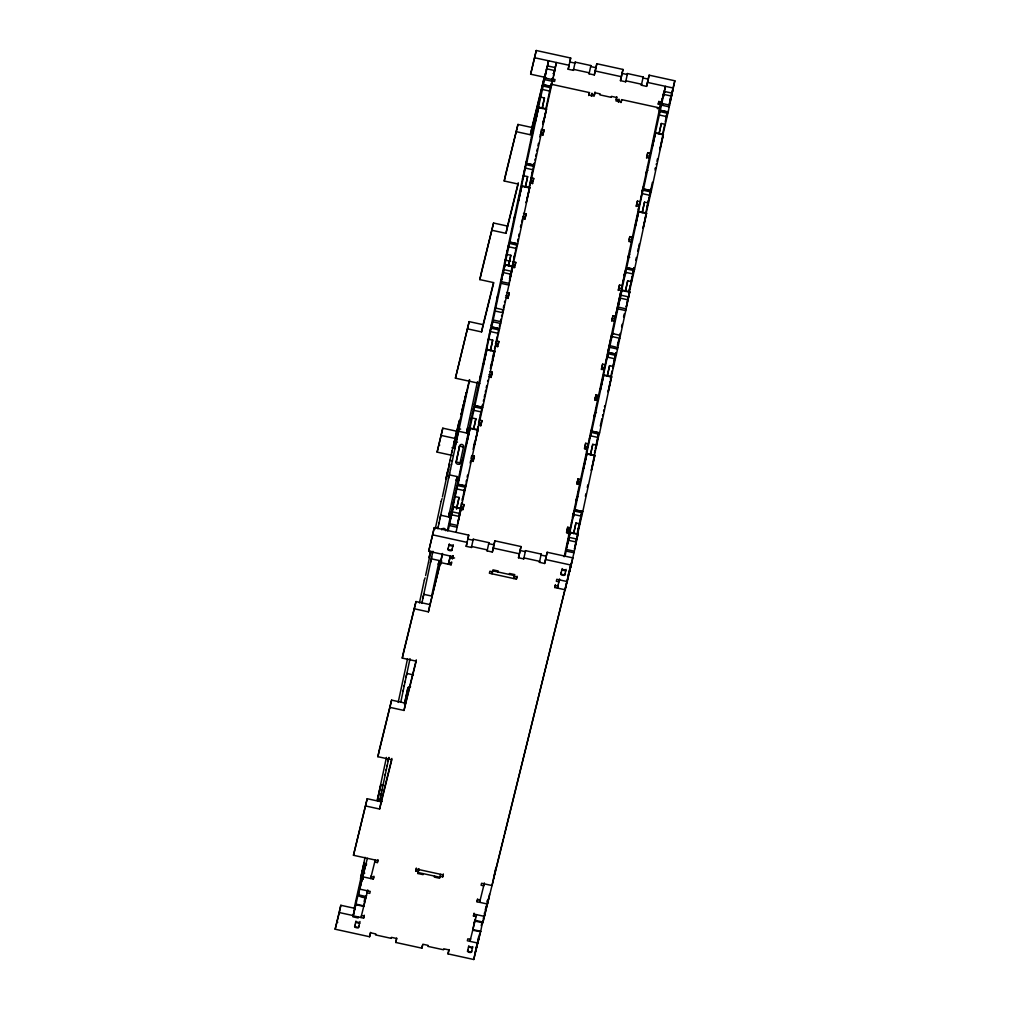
<?xml version="1.0" encoding="UTF-8"?>
<svg xmlns="http://www.w3.org/2000/svg" width="1010" height="1010" viewBox="0 0 1010 1010"><rect width="100%" height="100%" fill="white"/><g stroke="black" fill="none" stroke-linecap="round" stroke-linejoin="round"><path stroke-width="1.5" d="M359.977 921.486L358.55 927.533L357.691 927.849A2.323 0.884 12.1 0 1 355.255 927.319L354.914 925.311M449.311 543.86L447.922 549.44L451.836 550.298L453.238 544.718M467.781 949.968L468.11 951.988A2.323 0.884 12.1 0 0 470.546 952.506L471.417 952.19L472.756 946.597M354.22 908.419L355.735 901.072M451.495 515.037L449.324 525.351M459.348 516.741L457.164 527.068M495.632 308.656L492.855 321.622M501.364 281.752L509.217 283.356M503.472 310.36L500.708 323.326M544.908 78.022L552.748 79.626M568.781 538.747L566.471 549.478L574.311 551.233L576.622 540.451M610.015 345.622L612.578 333.805M618.739 304.692L612.615 333.628L620.456 335.345L628.637 297.079M620.254 336.305L617.842 347.554L610.015 345.698L609.724 347.15M626.074 308.896L618.246 307.091M664.327 91.62L660.351 110.254L668.191 111.971L671.675 94.624L671.158 97.048M669.617 105.154L661.79 103.361M449.627 523.736L457.467 525.452M493.17 320.006L501.01 321.723M566.496 549.276L566.181 550.892M363.815 864.674L364.105 863.272L366.668 864.03M364.749 873.132L362.135 872.564L362.312 871.92L355.785 900.895M364.067 863.462L360.62 878.233L363.247 878.776M574.299 551.296L574.034 552.609M617.842 347.554L616.441 354.156L608.601 352.44L609.687 347.326L617.527 349.043M380.631 785.995L380.896 784.644L377.399 799.731M491.264 366.1L494.723 351.291M509.394 281.272L512.853 266.438M644.91 219.107L645.592 215.786M661.79 140.049L660.149 148.154M363.373 871.542L363.751 868.802L356.012 904.089L363.84 905.919M591.355 470.117L593.223 461.33M593.324 460.434L593.981 457.265M610.242 381.224L608.07 391.956L611.593 376.831M628.371 296.372L626.856 303.959M363.335 871.731L363.36 870.898L362.666 874.231L363.247 871.491M662.005 139.039L662.699 135.694M457.947 428.998L469.473 379.634M363.865 905.768L365.822 896.362M491.352 365.62L499.533 328.793L491.681 327.076L491.163 328.237L499.016 329.904M472.819 929.73L474.801 920.173M478.677 936.661L478.336 938.303M480.634 931.561L482.868 920.842M483.298 918.759L483.74 916.676M363.297 871.92L358.31 894.809C358.083 896.413 367.198 899.923 366.453 895.138M501.793 279.492L501.074 283.166M457.795 522.688L457.606 523.609L461.103 508.623M577.026 536.638L574.463 549.188L577.96 534.164M610.507 379.975L616.39 354.333L608.55 352.616L608.045 353.727L600.23 390.201L603.74 375.114M405.49 668.532L407.484 658.886M449.033 464.789L452.164 450.548M355.924 904.531L352.932 916.815L358.159 917.964L358.398 916.979M449.223 465.029L449.463 463.792L445.978 478.803M501.743 278.583L509.81 242.236L517.663 243.953L509.595 280.288M508.926 284.883L512.903 266.249L505.063 264.532L501.528 279.656L505.013 264.734M526.425 201.508L526.159 202.795L529.669 187.772M480.608 931.725L472.718 930.235M487.628 900.061L487.338 901.475L487.577 900.503M618.612 304.124L626.68 267.776L634.52 269.493L628.775 294.453M652.258 146.652L651.98 148.015L655.503 132.929M335.156 929.213L340.837 905.288L354.788 908.331L353.235 915.59L339.284 912.548L335.156 929.213L369.584 936.737L370.569 932.798L375.796 933.934L375.543 934.919L391.236 938.353L391.476 937.368L396.715 938.505L395.731 942.456L421.877 948.163L422.862 944.224L428.088 945.373L427.836 946.357L443.529 949.779L443.769 948.794L449.008 949.943L448.023 953.882L473.74 959.5L480.558 931.94M452.77 455.535L437.115 452.114L442.797 428.177L456.735 431.232L454.891 439.716L456.192 440.006M339.284 912.548L340.837 905.288M437.115 452.114L442.797 428.177M374.76 862.01L377.374 862.578L377.866 860.608L353.462 855.281L367.211 798.721L381.161 801.763L391.88 758.447M479.826 383.51L455.422 378.169L469.17 321.622L483.108 324.665L493.461 282.838M353.462 855.281L367.211 798.721M455.422 378.169L469.17 321.622M365.658 805.98L379.608 809.035L391.804 759.735L377.854 756.692L379.406 749.42L391.615 700.132L405.553 703.175L416.272 659.858M467.617 328.881L481.555 331.924L493.764 282.636L479.813 279.593L481.366 272.321L493.562 223.033L507.512 226.076L518.231 182.759M377.854 756.692L391.615 700.132M479.813 279.593L493.562 223.033M390.062 707.391L404 710.447L416.196 661.146L402.258 658.103L403.811 650.831L416.006 601.543L429.957 604.586L442.569 554.338M492.009 230.293L505.959 233.335L518.155 184.047L504.217 181.005L505.77 173.733L517.966 124.445L531.904 127.487L544.731 75.447M402.258 658.103L416.006 601.543M504.217 181.005L517.966 124.445M449.993 558.025L452.606 558.606L453.086 556.636L428.682 551.296L434.3 527.599L468.728 535.123L466.203 546.334L471.43 547.471L471.683 546.486L487.363 549.92L487.123 550.904L492.35 552.041L494.875 540.842L521.021 546.549L518.496 557.76L523.723 558.909L523.975 557.911L539.656 561.345L539.416 562.33L544.642 563.479L547.167 552.268L572.897 557.886L568.819 574.311L568.163 574.172M545.892 77.53L530.641 74.197L536.26 50.5L570.688 58.024L568.163 69.236L573.39 70.372L573.63 69.387L589.322 72.821L589.082 73.806L594.309 74.942L596.834 63.731L622.981 69.45L620.456 80.661L625.682 81.797L625.922 80.813L641.615 84.247L641.375 85.231L646.602 86.368L649.127 75.169L674.844 80.787L670.337 101.619M428.682 551.296L434.3 527.599M530.641 74.197L536.26 50.5M365.077 857.339L360.532 878.586L363.145 879.167M377.349 799.92L386.439 757.399M398.18 702.442L405.338 669.239M419.428 602.995L424.301 580.22M429.099 557.735L430.399 551.662M435.272 528.886L441.105 501.553M445.915 479.068L447.935 469.814M362.135 872.564L363.777 864.888L366.39 865.456M381.565 794.466L378.952 793.885L380.581 786.222M425.614 575.523L430.879 551.069L430.702 551.712M442.43 496.857L449.147 465.37M456.646 431.459L451.647 452.972L452.139 451.003M457.505 442.216L454.879 441.648L453.793 447.077L457.669 430.298M459.386 420.375L456.608 431.762M362.3 877.463L359.775 889.128L370.241 891.413L369.748 893.395L367.135 892.815L367.754 889.911M463.249 404.757L461.179 414.441L461.671 412.471M371.162 876.554L373.776 877.122L373.283 879.091L362.792 876.806L364.863 867.11L364.37 869.08M362.83 876.806L364.383 869.547L361.327 881.869M379.634 801.006L388.951 757.412L387.954 761.351M400.793 702.013L410.035 658.646M421.852 603.349L432.911 551.258M437.81 528.76L469.587 379.987M379.608 809.035L381.161 801.763M481.555 331.924L483.108 324.665M355.962 921.082L354.624 926.675M404.417 704.172L407.863 688.025M456.002 462.731L459.613 445.852L463.426 447.266M404.644 703.175L407.876 688.037A2.007 1.856 13.9 0 1 410.578 686.75M460.106 462.858A2.007 1.856 13.9 0 1 457.757 464.247A2.007 1.856 13.9 0 1 456.179 461.999L459.638 445.852A2.007 1.856 13.9 0 1 461.987 444.463A2.007 1.856 13.9 0 1 463.552 446.71L459.79 464.145M404 710.447L405.553 703.175M505.959 233.335L507.512 226.076M358.84 926.17L358.55 927.533L354.611 926.536M371.226 875.746L370.632 878.511L375.215 860.028M414.453 608.803L428.404 611.858L429.957 604.586M448.528 516.931L457.151 476.569L449.311 474.864L448.339 478.803M466.469 432.974L477.427 381.692M516.413 131.704L530.351 134.759L531.904 127.487M354.712 908.104L355.204 906.134L353.134 915.83L363.625 918.115L364.256 915.211M428.404 611.858L442.481 553.493M447.304 530.869L544.049 78.187M373.283 879.091L373.915 876.188M453.263 506.906L449.753 521.93L457.555 485.532L458.06 484.421L465.9 486.138L457.909 522.132M470.067 428.24L466.607 443.188L474.877 405.755L482.717 407.459L474.422 444.892L477.907 429.957M486.883 349.574L483.361 364.698L491.15 328.3M521.829 186.055L518.332 201.129L526.122 164.68L526.627 163.57L534.467 165.274L526.791 199.791M538.633 107.388L535.111 122.513L543.443 84.89L551.283 86.607L542.963 124.192L546.473 109.105M495.708 308.265L501.036 283.343L508.888 285.06L503.561 309.982M377.374 862.578L377.992 859.674M448.188 530.641L449.286 525.528L457.126 527.245L456.04 532.346M545.552 74.727L543.481 84.714L551.334 86.431L556.447 62.519L555.298 67.114M448.263 548.089L447.973 549.453A2.007 0.757 12.1 0 0 449.753 550.614A2.007 0.757 12.1 0 0 451.899 550.311L452.19 548.948M456.57 509.204L459.07 497.463L455.156 496.604M473.69 429.073L475.887 418.797L471.96 417.938M490.506 350.407L492.703 340.13L488.777 339.272M508.636 265.554L510.833 255.277L506.906 254.419M525.452 186.888L527.637 176.611L523.723 175.753M542.256 108.221L544.453 97.945L540.527 97.086M450.17 556.485L448.389 564.262L450.422 556.043M462.125 500.581L464.537 489.282M470.155 463.047L470.673 460.623M480.911 412.497L478.576 422.988L481.227 423.569L481.959 420.615L479.346 420.034M482.49 405.326L481.202 411.146M486.189 387.966L486.706 385.542M496.453 339.928L497.236 336.305M497.539 334.727L498.107 332.037M498.359 331.053L498.877 328.629M499.382 326.192L499.811 324.172M500.455 321.142L500.897 319.122M501.541 316.092L501.755 315.095M502.399 312.065L502.614 311.055A2.007 1.856 13.9 0 0 502.513 309.994M503.359 307.646L503.876 305.222L503.637 306.207M509.52 278.81L510.82 272.738M511.477 269.695L512.12 266.653M513.623 259.608L515.264 251.945M515.517 250.732L516.299 247.096L515.958 248.649M521.11 224.397L520.541 227.086L520.781 226.101M521.64 222.074L522.157 219.65M529.694 183.795L530.326 180.803L532.977 181.383L533.709 178.429L531.096 177.861M537.951 145.781L538.469 143.357M539.845 136.905L540.363 134.481M459.083 514.873L460.371 508.838L462.984 509.406M464.196 490.822L464.764 488.259M465.193 486.239L465.635 484.219M466.065 482.199L466.494 480.179M467.138 477.149L467.567 475.142M473.071 449.425L474.7 441.761M477.326 429.49L477.983 426.422M482.275 406.31L482.704 404.303M483.361 401.273L483.79 399.253M484.219 397.233L484.863 394.203M485.292 392.183L485.734 390.176M490.342 368.562L491.643 362.489M492.287 359.446L493.903 351.846M494.547 348.803L495.203 345.761L497.816 346.342M516.527 246.074L516.956 244.054M517.6 241.024L518.029 239.004M518.673 235.974L519.115 233.966M528.748 188.832L530.061 182.696L532.674 183.277M533.899 164.693L534.252 163.128L530.654 179.49M534.896 160.098L535.111 159.088M535.755 156.058L536.184 154.038M536.84 151.02L537.269 149M542.736 123.397L543.38 120.379M545.956 108.322L550.791 85.724M552.571 78.022L551.851 81.368L552.344 79.399M369.584 936.737L370.519 932.381M440.537 562.545L451.053 564.842L451.685 561.939M452.48 558.517L453.099 555.614M462.769 509.949L464.019 504.571L461.406 503.99M473.122 461.507L474.372 456.129L471.758 455.56L471.026 458.515L473.639 459.083L474.372 456.129M480.709 425.993L481.959 420.615M491.062 377.551L492.312 372.172L489.698 371.604M497.602 346.872L498.852 341.494L496.238 340.925M507.954 298.442L509.204 293.051L506.578 292.483M514.519 267.764L515.769 262.385L513.156 261.817M524.872 219.321L526.122 213.943L523.508 213.375M532.459 183.807L533.709 178.429M542.812 135.365L544.062 129.987L541.448 129.419L540.716 132.373L543.33 132.954L544.062 129.987M452.606 558.606L453.225 555.702M471.43 547.471L473.235 539.226L488.916 542.648L487.123 550.904M573.39 70.372L575.182 62.128L590.875 65.549L589.082 73.806M395.731 942.456L396.665 938.101M418.317 871.529L415.703 870.961L416.322 868.044M423.304 873.663L423.064 874.647L417.837 873.498L418.935 868.625M551.106 84.209L589.461 92.592L588.944 95.016L594.17 96.152L595.054 92.011M492.35 552.041L494.875 540.842M594.309 74.942L596.834 63.731M591.961 93.21L591.342 96.127L591.835 94.145L594.448 94.725L594.928 92.743L600.167 93.892L599.915 94.877L611.252 97.351L611.492 96.367L616.719 97.515L616.239 99.485L618.852 100.053L618.486 101.53M492.59 571.029L491.996 573.794L492.981 569.855L498.208 570.991L497.968 571.976M421.877 948.163L422.496 945.259M440.108 876.289L442.721 876.857L443.34 873.953M514.38 575.788L513.787 578.553L514.759 574.614L509.532 573.465L509.292 574.45M518.496 557.76L521.021 546.549M616.845 96.771L615.961 100.924L621.188 102.061L621.706 99.636L660.06 108.019M620.456 80.661L622.981 69.45M492.489 571.824L489.875 571.256L489.383 573.226L516.4 579.121L517.019 576.218M618.36 102.023L618.978 99.119M523.723 558.909L525.528 550.652L541.208 554.086L539.416 562.33M625.682 81.797L627.475 73.553L643.168 76.975L641.375 85.231M448.023 953.882L448.958 949.526M544.642 563.479L547.167 552.268M646.602 86.368L649.127 75.169M476.076 916.625L473.463 916.057L474.081 913.154M489.534 894.355L487.464 904.038L476.998 901.753L477.629 898.85M468.829 945.739L467.491 951.332M470.546 938.593L469.966 941.358L476.569 914.656M480.204 899.556L479.611 902.334L484.194 883.851M484.32 882.917L483.702 885.82L481.088 885.24L481.581 883.27L492.034 885.555L495.91 867.464M471.417 952.19L471.708 950.827M473.74 959.5L476.379 947.128M476.43 947.633L477.44 943.239M477.932 941.56L478.942 937.166L478.45 939.136M481.694 923.733L481.252 925.728M475.445 918.948L474.978 921.082L482.818 922.799L485.103 912.32M570.41 565.663L565.246 589.802L554.768 587.517L555.386 584.601M566.484 532.611L567.734 527.233L570.347 527.801M576.836 484.181L578.086 478.791L580.699 479.371L579.967 482.326L577.354 481.757M584.424 448.655L585.674 443.276L588.287 443.844M594.776 400.212L596.026 394.834L598.64 395.415L597.907 398.369L595.294 397.801M601.354 369.546L602.604 364.168L605.217 364.736M611.707 321.104L612.956 315.726L615.57 316.307L614.837 319.261L612.224 318.693M618.234 290.425L619.483 285.047L622.097 285.615M636.174 206.469L637.424 201.091L640.037 201.659M646.526 158.04L647.776 152.661L650.389 153.23L649.657 156.184L647.044 155.616M567.734 527.233L566.698 532.081L569.312 532.649L568.58 535.603M578.086 478.791L577.051 483.638L579.664 484.207M585.674 443.276L584.638 448.124L587.252 448.692L586.52 451.647M596.026 394.834L594.991 399.682L597.604 400.25M602.604 364.168L601.569 369.016L604.182 369.584M612.956 315.726L611.921 320.574L614.534 321.142M619.483 285.047L618.448 289.895L621.062 290.463L614.837 319.261M629.836 236.618L629.104 239.572L631.717 240.14L632.449 237.186L629.836 236.618L628.801 241.453L631.414 242.021M637.424 201.091L636.388 205.939L639.014 206.507L638.282 209.461M647.776 152.661L646.741 157.497L649.354 158.065M662.131 98.929L660.894 104.737L658.267 104.169L658.899 101.265M567.266 533.495L568.226 529.013M585.232 449.463L585.876 446.445M558.05 585.068L557.406 588.085L559.439 579.866M564.161 556.762L573.566 513.105L572.582 517.044A2.007 1.856 13.9 0 0 572.519 517.549M596.468 412.547A2.007 1.856 13.9 0 0 594.675 413.974L576.003 500.897A2.007 1.856 13.9 0 1 577.215 499.571M620.456 293.026L607.629 352.957L608.411 350.028M624.597 276.26A2.007 1.856 13.9 0 1 624.306 274.859L624.736 272.839M642.208 191.408A2.007 1.856 13.9 0 1 642.246 190.903L643.256 186.964L627.753 258.712A2.007 1.856 13.9 0 1 629.735 257.272M642.284 190.903L646.425 171.788A2.007 1.856 13.9 0 1 647.827 170.412M559.553 578.932L558.934 581.836L556.321 581.268L556.8 579.298L567.279 581.583L570.776 566.143L570.259 568.567M561.232 572.304L560.84 574.122A2.007 0.757 12.1 0 0 562.62 575.283A2.007 0.757 12.1 0 0 564.767 574.968L566.105 569.375M638.686 211.595L635.176 226.657L642.979 190.221L643.496 189.11L651.336 190.814L645.895 214.373M652.308 146.437L660.3 110.431L668.14 112.148L662.863 134.961M664.075 91.14L660.881 105.191L661.361 103.222M565.057 573.604L564.767 574.968L560.866 574.122L562.179 568.529M577.177 535.931L582.77 511.666L574.93 509.962L574.425 511.073L566.61 547.534L570.12 532.447M591.229 432.394L599.044 434.224L599.574 433L591.734 431.283L591.229 432.394L583.452 468.716L586.936 453.78M565.057 556.169L566.143 551.069L573.996 552.786L482.818 922.799M618.877 304.01L618.385 305.336L621.882 290.261M573.743 533.28L575.94 523.003L579.866 523.862M590.56 454.614L592.756 444.337L596.67 445.195L599.044 434.224M607.363 375.935L609.56 365.67L613.487 366.516M625.493 291.095L627.69 280.818L631.616 281.676M642.309 212.428L644.506 202.151L648.433 203.01M659.126 133.762L661.323 123.485L665.236 124.344M579.702 521.955L577.455 532.472L578.477 528.546M580.346 518.951L581.634 512.928M594.486 453.01L595.117 450.018M598.614 433.492L595.395 448.516L596.127 445.562M610.444 378.295L612.035 370.897M612.653 367.905L615.86 352.869M617.463 345.357L618.107 342.352M623.561 316.938L624.193 313.984M628.624 293.266L630.177 285.779M630.821 282.775L632.108 276.765M632.752 273.76L634.027 267.738M645.92 212.327L648.445 200.321M662.951 132.588L664.567 125.038M665.211 122.021L667.471 111.466M578.187 529.518L581.785 512.865M585.371 496.251L585.888 493.827M587.277 487.363L587.795 484.952M596.418 444.589L598.829 433.277M600.306 426.018L601.922 418.632M613.057 366.453L615.948 352.919M617.552 345.407L618.84 339.398M619.483 336.393L620.127 333.376M621.605 326.722L622.122 324.298M629.95 287.332L634.166 267.751M635.745 260.403L636.363 257.474M637.689 251.288L638.295 248.245M638.762 246.402L639.279 243.978M647.89 203.376L652.422 182.318M655.073 170.109L655.591 167.685L655.339 168.67M656.967 161.234L657.485 158.81M666.878 116.668L659.038 114.951M669.011 105.52L669.731 102.515M670.148 100.116L670.766 97.212M571.269 564.464L571.786 562.04M626.528 305.487L626.225 306.964L629.722 291.978M644.645 220.685L643.054 228.197L646.526 213.312M545.627 74.374L547.471 66.092M542.08 108.562L544.453 97.945M525.263 187.229L527.637 176.611M508.447 265.908L510.833 255.277M490.317 350.748L492.703 340.13M553.48 76.091L555.311 67.796M476.417 946.951L476.897 944.792M618.953 303.644L620.797 295.362M625.316 291.435L627.69 280.818M642.12 212.769L644.506 202.151M573.566 533.621L575.94 523.003M590.37 454.954L592.756 444.337M594.297 455.813L596.67 445.195M459.234 421.069L454.071 444.842L454.879 441.648M377.525 801.031L379.129 793.241L378.952 793.885M473.677 428.631L475.887 418.797M456.861 507.298L459.07 497.463M484.308 913.962L484.611 912.586M485.406 910.932L486.012 908.142M486.315 906.753L486.921 903.963M487.224 902.574L487.83 899.796M659.113 133.32L661.323 123.485M607.528 374.672L609.56 365.67M477.831 940.638L477.225 943.315M364.623 899.355L364.143 901.45M459.752 514.923L459.436 516.35M442.039 498.599L441.155 501.377M451.786 513.8L451.596 514.633M425.096 577.859L424.351 580.043M430.563 551.46L429.162 557.495M659.883 149.594L663.343 134.646M591.317 470.445L594.776 455.497M517.133 245.165L509.305 243.347M550.766 87.769L542.938 86.014M482.199 408.621L474.372 406.866M667.623 113.309L659.795 111.542M454.159 442.506L454.601 440.701M461.734 412.029L466.342 392.448L463.741 404.088L464.234 402.119M530.351 134.759L542.559 85.459M545.463 73.452L544.011 79.651L544.504 77.682M546.966 67.367L544.945 75.876L545.438 73.907M454.083 443.112L454.576 441.143M546.94 67.822L546.448 69.791L548.594 60.802L547.508 65.903L555.348 67.62M457.656 435.209L458.641 431.27L469.107 433.555M531.803 135.504L532.775 131.553M455.75 444.084L456.002 443.1M456.621 440.057L456.861 439.072M530.641 141.425L530.881 140.44M531.5 137.385L531.74 136.4M454.715 448.932L454.967 447.948M529.606 146.261L529.846 145.276M450.233 469.928L450.473 468.93M451.268 465.08L451.508 464.095M525.112 167.256L525.364 166.271M526.147 162.408L526.399 161.423M449.374 473.955L449.614 472.97M524.253 171.296L524.493 170.299M522.486 179.086L523.458 175.147M439.703 519.165L440.701 515.226M513.863 219.46L514.835 215.509M437.81 528.041L438.05 527.056M438.668 524.013L438.921 523.028M512.689 225.382L512.941 224.397M513.56 221.341L513.8 220.357M511.653 230.217L511.906 229.232M507.172 251.212L507.411 250.227M508.207 246.364L508.447 245.38M431.434 557.911L431.674 556.927M432.293 553.884L432.533 552.887M506.313 255.252L506.553 254.255M430.399 562.759L431.384 558.82M504.545 263.042L505.518 259.103M459.361 446.963L459.638 445.852M422.799 598.274L423.783 594.334L431.623 596.052L439.211 560.525L438.239 564.476M496.958 298.569L497.93 294.63M421.763 603.121L422.016 602.137M496.655 300.45L496.895 299.465M494.748 309.338L495.001 308.353M495.784 304.49L496.036 303.505M491.302 325.485L491.542 324.5M489.408 334.36L489.648 333.376M490.267 330.32L490.506 329.336M550.955 84.941L551.346 83.338M553.972 72.707L554.856 69.172M487.641 342.163L488.613 338.224M405.894 677.394L406.891 673.455L413.431 674.882M479.75 379.571L479.99 378.586M480.053 377.677L481.025 373.738M404 686.27L404.24 685.285M404.858 682.23L405.111 681.245M478.879 383.598L479.131 382.613M402.965 691.118L403.205 690.133M477.844 388.446L478.096 387.461M474.397 404.593L474.637 403.609M473.362 409.441L473.602 408.457M470.736 421.271L471.708 417.332M472.503 413.469L472.743 412.484M532.093 173L532.346 172.016M456.179 480.52L457.151 476.569M470.774 421.284L471.506 418.329M462.1 461.633L463.085 457.694M386.06 770.226L386.3 769.241M386.918 766.199L387.158 765.201M460.939 467.567L461.179 466.57M461.797 463.527L462.05 462.542M385.025 775.074L385.264 774.089M459.903 472.402L460.143 471.417M381.578 791.221L381.818 790.237M456.457 488.55L456.697 487.565M380.543 796.057L380.783 795.072M455.422 493.398L455.661 492.413M379.672 800.097L379.924 799.112M454.55 497.425L454.803 496.44M514.153 256.957L514.393 255.972M452.796 505.227L453.768 501.288M512.714 263.446L513.358 260.82M526.122 213.943L525.389 216.91L522.776 216.329M504.495 302.167L504.735 301.182M361.782 879.887L363.852 871.504M358.146 895.554L367.362 858.311M496.137 341.241L495.481 343.88L498.119 344.448L498.852 341.494M515.769 262.385L515.037 265.34L512.423 264.772M509.204 293.051L508.472 296.018L505.846 295.438M487.59 381.288L487.83 380.29M480.343 415.186L480.583 414.201M492.312 372.172L491.58 375.127L488.966 374.558M570.688 58.024L569.716 61.963L574.942 63.112L575.182 62.128M568.163 69.236L569.135 65.284L534.707 57.759M462.403 499.142L462.643 498.157M460.964 505.631L461.608 503.005M364.938 900.718L366.062 896.173M360.974 917.534L367.59 890.833M464.019 504.571L463.287 507.525L460.674 506.957M452.606 557.583L453.01 555.98M363.625 918.115L364.118 916.146L361.504 915.578M451.053 564.842L451.546 562.873L448.932 562.305M468.059 537.838L467.756 539.062L472.983 540.211L473.235 539.226M468.122 537.585L468.728 535.123M466.203 546.334L467.175 542.395L432.76 534.871M590.875 65.549L590.635 66.534L595.862 67.683M588.729 95.546L589.461 92.592M488.916 542.648L488.676 543.633L493.903 544.781M415.703 870.961L416.196 868.991L443.213 874.887L442.721 876.857M417.837 873.498L418.809 869.559M627.475 73.553L627.235 74.538L622.009 73.389M620.973 102.591L621.706 99.636M434.628 876.137L434.388 877.122L439.615 878.258L440.6 874.319M516.4 579.121L516.893 577.152L514.279 576.584M525.528 550.652L525.276 551.637L520.049 550.5M643.168 76.975L642.928 77.959L648.155 79.108M541.208 554.086L540.969 555.071L546.195 556.207M657.182 108.562L657.864 108.575M658.267 104.169L658.76 102.199L662.03 102.906M661.247 102.351L661.929 99.611M659.328 110.974L660.894 104.737M661.878 100.798L662.333 98.993M661.815 101.417L662.295 99.434M663.81 93.362L663.317 95.331L665.464 86.342L664.365 91.443L672.218 93.16M645.832 174.2L645.693 174.755A2.007 1.856 13.9 0 1 645.882 174.263M646.059 173.442L661.058 101.669M647.498 166.953L647.738 165.968M641.123 196.824L641.363 195.839M629.558 250.922L629.798 249.924M624.306 274.859L625.316 270.92L621.402 288.582M623.17 280.78L623.423 279.795M612.653 330.03L612.893 329.045M595.799 400.162L596.317 398.091M670.11 99.952L670.792 97.212M671.031 96.19L671.789 93.109M672.041 92.074L674.844 80.787M596.291 399.177L596.796 397.119M603.412 370.417L603.917 368.372M666.057 117.286L666.802 114.218M669.213 104.484L669.731 102.427M670.236 100.369L670.994 97.288M671.259 96.266L672.016 93.185M672.269 92.162L673.291 88.047L647.574 82.429M672.168 92.655L673.304 88.047M606.265 359.901L606.518 358.916M595.748 409.138L595.988 408.154M656.21 164.643L656.45 163.645M590.585 432.709L591.216 430.121A2.007 1.856 13.9 0 0 592.441 432.255M650.857 189.665L651.096 188.681M589.36 439.009L589.6 438.024M648.963 198.541L649.203 197.556M649.821 194.501L650.061 193.516M647.195 206.343L648.167 202.404M577.808 493.095L578.048 492.11M473.463 916.057L473.955 914.088L484.409 916.373L486.971 904.707L486.479 906.677M476.998 901.753L477.49 899.784L480.103 900.364M554.768 587.517L555.26 585.535L557.873 586.116M632.916 273.622L633.156 272.637M571.42 522.965L571.66 521.981M631.023 282.497L631.263 281.512M631.881 278.457L632.121 277.472M629.217 290.287L630.227 286.36M473.879 924.529L475.003 919.984M614.976 357.578L615.216 356.593M614.118 361.618L614.358 360.62M612.666 368.094L613.322 365.469M603.589 410.855L603.828 409.871M604.447 406.815L604.7 405.831M602.553 415.703L602.793 414.719M581.167 515.807L581.406 514.822M579.26 524.682L579.513 523.698M580.131 520.642L580.371 519.658M485.318 909.619L485.608 908.444M479.384 935.348L479.876 933.379L477.806 943.075L467.34 940.777L467.832 938.808L470.445 939.388M569.35 571.9L569.842 569.93M475.293 952.241L478.084 940.941M478.336 939.906L479.106 936.825M486.302 907.737L489.017 896.779M493.587 878.296L503.258 839.222M503.51 838.199L504.268 835.131M504.52 834.108L566.787 582.53M380.858 784.783L383.472 785.351M449.021 545.223L449.879 544.895A2.323 0.884 12.1 0 1 452.316 545.438L452.947 546.019M561.888 569.88L562.747 569.564A2.323 0.884 12.1 0 1 565.183 570.095M595.281 71.003L621.428 76.722M546.852 68.844L554.705 70.561M663.721 94.385L671.562 96.102M662.926 95.495L664.239 95.786M552.003 78.868L555.045 79.525L554.553 81.507L551.94 80.926M659.77 103.474L662.762 104.118M544.579 79.613L552.419 81.318M661.436 105.141L669.289 106.858M550.892 85.206L551.536 85.345M659.012 108.828L659.833 109.004M542.168 89.423L550.021 91.127M538.595 107.578L546.435 109.295M655.452 133.118L663.292 134.835M540.413 134.267L543.026 134.835M526.122 164.68L533.962 166.398M642.979 190.221L650.831 191.925M525.364 168.089L533.204 169.806M642.221 193.63L650.061 195.334M636.691 204.045L639.317 204.626M521.779 186.257L529.619 187.961M638.648 211.784L646.488 213.501M522.473 218.223L525.086 218.791M626.175 268.887L634.015 270.604M508.548 246.756L516.388 248.473M625.417 272.296L633.257 274.013M505.316 260.1L510.542 261.236M618.751 288.002L621.365 288.582M504.962 264.923L514.734 267.233M621.832 290.463L629.672 292.168M503.965 269.645L511.805 271.362M503.321 272.586L511.161 274.303M620.178 298.127L628.031 299.844M617.905 308.883L625.745 310.6M505.543 297.331L508.169 297.899M495.746 308.088L503.599 309.805M495.102 311.029L502.942 312.746M611.959 336.57L619.812 338.287M608.045 353.727L615.885 355.444M490.418 331.596L498.258 333.313M607.275 357.136L615.128 358.853M601.872 367.122L604.485 367.69M486.833 349.763L494.685 351.48M603.702 375.303L611.542 377.02M488.663 376.452L491.277 377.02M473.602 410.275L481.454 411.979M590.471 435.802L598.311 437.519M584.942 446.231L587.555 446.799M478.311 424.882L480.924 425.45M470.029 428.429L477.869 430.146M586.886 453.97L594.726 455.687M470.142 428.707L467.529 428.139L466.797 431.093L469.41 431.674M458.048 428.543L460.661 429.124M457.088 432.596L457.745 432.734M441.244 435.449L455.182 438.491M438.668 444.854L439.754 445.094M451.962 447.758L454.323 448.276M470.723 460.409L473.337 460.977M449.93 460.257L452.543 460.838M456.166 461.987L460.093 462.845M456.444 479.535L459.058 480.103M457.555 485.532L465.395 487.249M574.425 511.073L582.265 512.777M456.798 488.941L464.638 490.658M573.655 514.481L581.495 516.186M567.001 530.187L569.615 530.755M453.212 507.108L461.052 508.813M570.082 532.636L577.922 534.353M452.202 512.663L449.589 512.095L448.857 515.049L451.47 515.63M451.558 514.772L459.411 516.489M568.428 540.312L576.268 542.016M440.688 515.226L451.167 517.511M493.322 548.102L519.468 553.821M545.615 559.527L571.332 565.145M448.932 545.337L452.859 546.183M561.876 570.006L565.802 570.865L565.196 570.095M449.98 557.002L454.576 558.012M492.728 570.839L514.519 575.599M431.371 558.82L441.85 561.106M438.504 563.492L441.117 564.06M379.621 800.993L382.247 801.574M418.077 872.514L439.868 877.273M358.31 894.809L366.15 896.526M475.142 920.35L482.982 922.054M472.844 929.579L480.697 931.296M355.886 904.695L363.726 906.412M359.56 923.292L355.634 922.433A2.007 0.757 12.1 0 1 357.818 922.13A2.007 0.757 12.1 0 1 359.598 923.304M336.709 921.953L337.807 922.193M467.516 951.218L471.443 952.077M578.137 496.554A2.007 1.856 13.9 0 0 576.735 497.93L572.582 517.044L573.276 514.077A2.007 1.856 13.9 0 0 574.16 516.034M595.344 415.552A2.007 1.856 13.9 0 0 593.943 416.941L611.593 334.865A2.007 1.856 13.9 0 1 613.588 333.439M591.368 435.045A2.007 1.856 13.9 0 1 590.484 433.782M464.335 490.267A2.007 1.856 13.9 0 1 464.057 490.91M629.697 254.419A2.007 1.856 13.9 0 0 628.485 255.757L625.038 271.892A2.007 1.856 13.9 0 0 625.745 273.748M643.85 189.905A2.007 1.856 13.9 0 1 642.979 187.936M516.097 248.094A2.007 1.856 13.9 0 1 515.554 249.016M534.038 164.138A2.007 1.856 13.9 0 1 533.747 164.769M609.03 352.97A2.007 1.856 13.9 0 1 608.146 351.013M608.462 356.025A2.007 1.856 13.9 0 1 607.414 353.967M610.861 337.832A2.007 1.856 13.9 0 1 612.666 336.393M553.859 73.212A2.007 0.757 12.1 0 1 552.988 73.629M663.014 97.49A2.007 0.757 12.1 0 1 662.8 97.011L663.873 92.731L664.706 92.465A2.323 0.884 12.1 0 1 665.06 92.478M441.698 529.808A2.007 1.856 13.9 0 1 444.047 528.419A2.007 1.856 13.9 0 1 445.612 530.667M628.005 298.303L628.005 298.303M453.301 506.717L452.215 511.83L460.055 513.547L461.153 508.434L453.301 506.717M470.117 428.051L458.111 484.232L465.951 485.949L477.957 429.768L470.117 428.051M486.921 349.384L474.915 405.565L482.767 407.283L494.774 351.101L486.921 349.384M492.817 321.786L491.731 326.899L499.571 328.616L500.67 323.503L492.817 321.786M521.867 185.865L509.861 242.059L517.701 243.763L529.72 187.582L521.867 185.865M538.683 107.199L526.677 163.38L534.517 165.097L546.524 108.916L538.683 107.199M578.364 481L577.733 484.017L578.452 481.05M570.17 532.257L569.072 537.37L576.925 539.075L578.01 533.974L570.17 532.257M586.974 453.591L574.968 509.772L582.82 511.489L594.827 455.308L586.974 453.591M603.791 374.925L591.784 431.106L599.624 432.823L611.631 376.629L603.791 374.925M621.92 290.072L620.834 295.185L628.674 296.902L629.76 291.789L621.92 290.072M638.737 211.406L626.73 267.587L634.57 269.304L646.577 213.123L638.737 211.406M655.54 132.739L643.534 188.92L651.387 190.637L663.393 134.456L655.54 132.739M472.453 947.961L468.539 947.102A2.007 0.757 12.1 0 1 470.685 946.799A2.007 0.757 12.1 0 1 472.453 947.961"/></g></svg>
